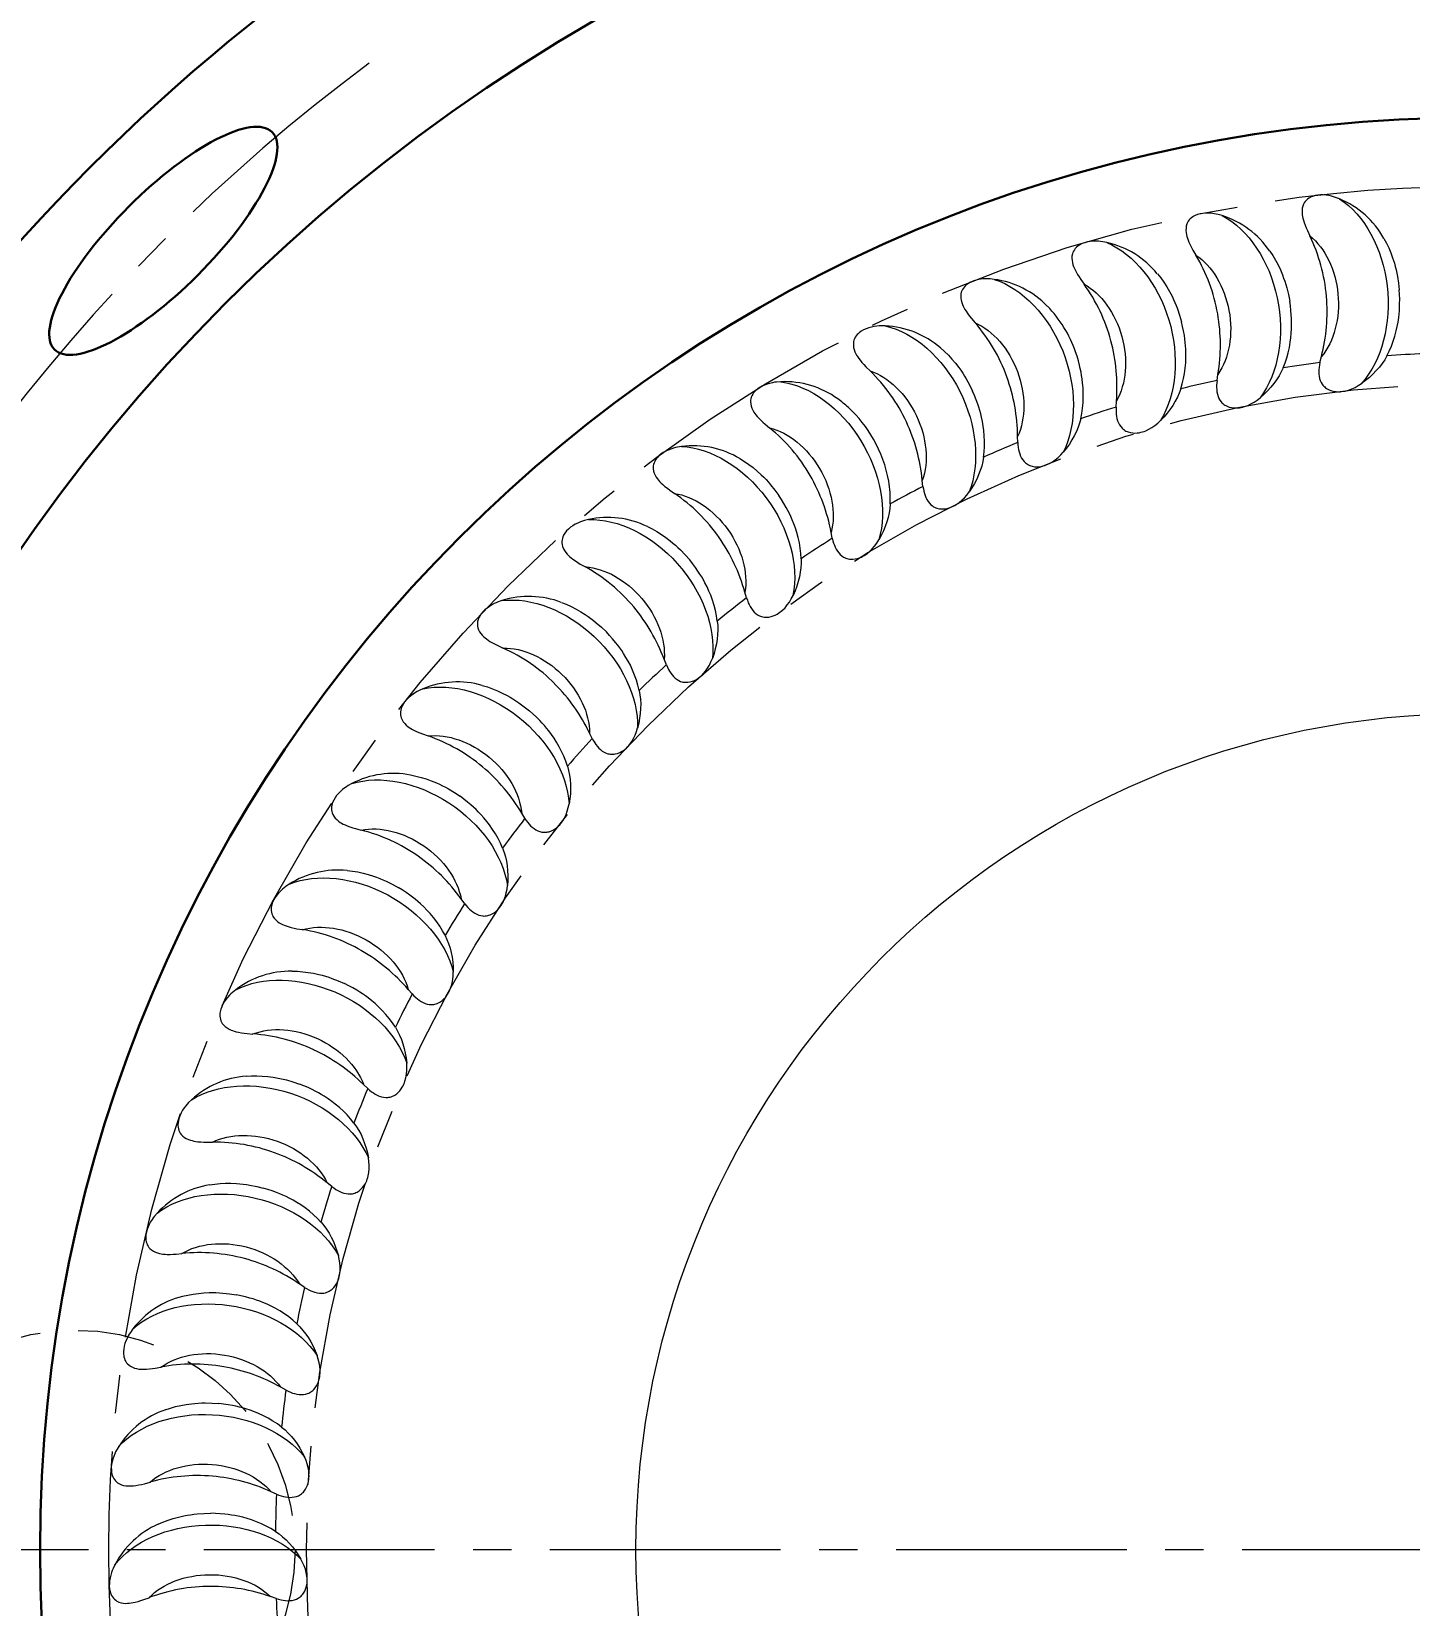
# Model space of a CAD drawing. Extents: x 89 to 624, y -17 to 440.
# Drawn here: x 201.01 to 232.37, y 175.93 to 211.76 of the extents above; entities that cross this region are included whole.
import ezdxf

# ---------------------------------------------------------------- set-up
doc = ezdxf.new("R2010")
doc.units = 0
doc.header["$LTSCALE"] = 7
doc.header["$MEASUREMENT"] = 0
doc.linetypes.add('CENTER2', pattern=[1.125, 0.75, -0.125, 0.125, -0.125])
doc.linetypes.add('HIDDEN', pattern=[0.375, 0.25, -0.125])
doc.layers.get('0').update_dxf_attribs({"linetype": 'CONTINUOUS', "lineweight": 15})
for name, color, linetype, lineweight in [('1', 1, 'CENTER2', 15), ('2', 2, 'HIDDEN', 15), ('3', 3, 'CONTINUOUS', 30), ('8', 253, 'CONTINUOUS', 15)]:
    doc.layers.add(name, color=color, linetype=linetype, lineweight=lineweight)
doc.styles.add('ITALICT', font='ITALICT.shx', dxfattribs={"width": 0.8, "height": 3})
doc.dimstyles.get("Standard").update_dxf_attribs({"dimtxt": 3, "dimasz": 3, "dimexe": 0.5, "dimexo": 0.5, "dimgap": 0.8, "dimtad": 1, "dimdsep": 46, "dimtxsty": 'ITALICT', "dimcen": 0.09, "dimazin": 2, "dimtfac": 1, "dimtmove": 0, "dimatfit": 3, "dimfxl": 1, "dimtolj": 1, "dimtzin": 0, "dimarcsym": 0})

# ---------------------------------------------------------------- blocks, each defined once
blk = doc.blocks.new('*D52')
at = {"color": 0, "lineweight": -2, "transparency": 16777216}
for p, q in [((173.432, 199.172), (156.954, 205.17)), ((170.807, 177.197), (152.021, 177.197))]:
    blk.add_line(p, q, dxfattribs=at)
blk.add_arc((233.807, 177.197), 81.286, 162.11471, 177.88529, dxfattribs=at)
at = {"color": 0, "transparency": 16777216}
for points in [[(155.977, 202.324), (156.922, 201.999), (157.423, 204.999)], [(153.077, 180.188), (152.077, 180.206), (152.521, 177.197)]]:
    blk.add_solid(points, dxfattribs=at)
at = {"color": 0, "transparency": 16777216, "insert": (151.491, 191.712), "char_height": 3, "attachment_point": 5, "rotation": 80, "style": 'ITALICT'}
blk.add_mtext('\\A1;20°', dxfattribs=at)
blk = doc.blocks.new('*D53')
at = {"color": 0, "lineweight": -2, "transparency": 16777216}
for p, q in [((181.658, 229.346), (170.053, 240.951)), ((170.807, 177.197), (143.645, 177.197))]:
    blk.add_line(p, q, dxfattribs=at)
blk.add_arc((233.807, 177.197), 89.662, 136.91715, 178.08285, dxfattribs=at)
at = {"color": 0, "transparency": 16777216}
for points in [[(167.962, 238.789), (168.681, 238.094), (170.407, 240.598)], [(144.696, 180.189), (143.696, 180.205), (144.145, 177.197)]]:
    blk.add_solid(points, dxfattribs=at)
at = {"color": 0, "transparency": 16777216, "insert": (148.846, 212.39), "char_height": 3, "attachment_point": 5, "rotation": 67.5, "style": 'ITALICT'}
blk.add_mtext('\\A1;45°', dxfattribs=at)

msp = doc.modelspace()

# ---------------------------------------------------------------- linework, layer by layer
at = {"layer": '1'}
msp.add_line((233.807, 177.197), (171.307, 177.197), dxfattribs=at)
for radius in [31.037, 26.542]:
    msp.add_circle((233.807, 177.197), radius, dxfattribs=at)
for radius, start, end in [(57, 12.6703, 166.5373), (42.14, 126.5767, 143.4233)]:
    msp.add_arc((233.807, 177.197), radius, start, end, dxfattribs=at)
at = {"layer": '2'}
msp.add_circle((202.007, 177.197), 5, dxfattribs=at)
at = {"layer": '3'}
for radius in [44.5, 40.135, 32.6]:
    msp.add_circle((233.807, 177.197), radius, dxfattribs=at)
msp.add_ellipse((204.01, 206.994), major_axis=(2.475, 2.475), ratio=0.316357, dxfattribs=at)
at = {"layer": '8', "ltscale": 0.003442}
for p, q in [((230.329, 204.224), (230.361, 204.358)), ((225.689, 203.209), (225.697, 203.347)), ((223.453, 202.403), (223.449, 202.54)), ((221.295, 201.404), (221.28, 201.541)), ((219.233, 200.222), (219.206, 200.357)), ((215.456, 197.341), (215.406, 197.469)), ((213.771, 195.665), (213.709, 195.788)), ((212.237, 193.849), (212.165, 193.966)), ((210.868, 191.905), (210.786, 192.016)), ((209.673, 189.85), (209.582, 189.953)), ((208.663, 187.698), (208.563, 187.793)), ((206.581, 176.088), (206.45, 176.132))]:
    msp.add_line(p, q, dxfattribs=at)
at = {"layer": '8', "ltscale": 0.003441}
for p, q in [((227.987, 203.818), (228.007, 203.954)), ((217.282, 198.864), (217.243, 198.996)), ((207.843, 185.467), (207.735, 185.553)), ((207.221, 183.172), (207.106, 183.249)), ((206.802, 180.833), (206.681, 180.898)), ((206.587, 178.465), (206.461, 178.52))]:
    msp.add_line(p, q, dxfattribs=at)
at = {"layer": '8'}
for points in [[(230.773, 207.95), (230.684, 207.983), (230.639, 207.997), (230.593, 208.01), (230.531, 208.023), (230.468, 208.033), (230.404, 208.038), (230.341, 208.038), (230.279, 208.033), (230.218, 208.022), (230.16, 208.005), (230.132, 207.994), (230.106, 207.981), (230.073, 207.962), (230.043, 207.94), (230.016, 207.915), (229.993, 207.889), (229.973, 207.86), (229.957, 207.83), (229.939, 207.783), (229.927, 207.735), (229.922, 207.685), (229.922, 207.635), (229.927, 207.584), (229.933, 207.546), (229.941, 207.508), (229.953, 207.461), (229.967, 207.414), (229.99, 207.35), (230.015, 207.287), (230.042, 207.226), (230.098, 207.107)], [(228.104, 207.569), (228.013, 207.594), (227.966, 207.604), (227.919, 207.612), (227.856, 207.62), (227.793, 207.624), (227.73, 207.624), (227.667, 207.619), (227.605, 207.608), (227.545, 207.592), (227.489, 207.57), (227.462, 207.556), (227.437, 207.541), (227.406, 207.519), (227.378, 207.495), (227.354, 207.468), (227.333, 207.439), (227.315, 207.409), (227.302, 207.378), (227.288, 207.33), (227.281, 207.28), (227.28, 207.23), (227.284, 207.18), (227.293, 207.13), (227.302, 207.093), (227.313, 207.056), (227.33, 207.01), (227.348, 206.964), (227.377, 206.902), (227.407, 206.842), (227.439, 206.784), (227.505, 206.67)], [(225.478, 206.956), (225.386, 206.973), (225.338, 206.979), (225.291, 206.983), (225.228, 206.986), (225.164, 206.984), (225.101, 206.978), (225.039, 206.968), (224.978, 206.952), (224.92, 206.931), (224.866, 206.904), (224.84, 206.888), (224.817, 206.871), (224.788, 206.846), (224.762, 206.819), (224.74, 206.79), (224.722, 206.76), (224.707, 206.729), (224.696, 206.696), (224.686, 206.647), (224.684, 206.597), (224.687, 206.547), (224.696, 206.498), (224.709, 206.448), (224.721, 206.412), (224.736, 206.376), (224.756, 206.332), (224.779, 206.288), (224.812, 206.229), (224.848, 206.171), (224.884, 206.116), (224.96, 206.009)], [(229.188, 206.76), (229.255, 206.658), (229.318, 206.553), (229.375, 206.444), (229.427, 206.333), (229.475, 206.219), (229.502, 206.147), (229.527, 206.074), (229.551, 205.999), (229.573, 205.924), (229.61, 205.773), (229.64, 205.62)], [(231.782, 207.05), (231.84, 206.943), (231.893, 206.833), (231.941, 206.719), (231.983, 206.604), (232.021, 206.486), (232.042, 206.412), (232.06, 206.337), (232.077, 206.261), (232.092, 206.184), (232.117, 206.03), (232.133, 205.875)], [(222.917, 206.117), (222.822, 206.126), (222.775, 206.128), (222.727, 206.128), (222.664, 206.125), (222.601, 206.118), (222.538, 206.106), (222.477, 206.09), (222.418, 206.069), (222.362, 206.043), (222.311, 206.011), (222.287, 205.993), (222.265, 205.974), (222.238, 205.947), (222.215, 205.918), (222.195, 205.887), (222.18, 205.856), (222.168, 205.823), (222.16, 205.79), (222.154, 205.74), (222.156, 205.69), (222.164, 205.64), (222.177, 205.592), (222.194, 205.544), (222.21, 205.509), (222.227, 205.474), (222.251, 205.432), (222.278, 205.39), (222.316, 205.334), (222.357, 205.28), (222.398, 205.229), (222.483, 205.128)], [(226.629, 206.245), (226.705, 206.15), (226.776, 206.05), (226.843, 205.947), (226.905, 205.84), (226.962, 205.731), (226.995, 205.661), (227.027, 205.591), (227.057, 205.519), (227.085, 205.446), (227.135, 205.299), (227.178, 205.149)], [(231.852, 204.377), (231.905, 204.484), (231.953, 204.595), (231.996, 204.709), (232.033, 204.826), (232.064, 204.944), (232.086, 205.045), (232.105, 205.146), (232.12, 205.248), (232.128, 205.325), (232.135, 205.402), (232.14, 205.481), (232.142, 205.559), (232.143, 205.664), (232.14, 205.77), (232.133, 205.875)], [(229.49, 204.103), (229.534, 204.215), (229.573, 204.329), (229.605, 204.447), (229.632, 204.566), (229.653, 204.687), (229.666, 204.789), (229.675, 204.891), (229.681, 204.994), (229.683, 205.072), (229.683, 205.149), (229.681, 205.228), (229.677, 205.306), (229.668, 205.411), (229.656, 205.516), (229.64, 205.62)], [(220.438, 205.057), (220.343, 205.058), (220.296, 205.056), (220.248, 205.052), (220.185, 205.043), (220.123, 205.031), (220.062, 205.014), (220.002, 204.993), (219.945, 204.967), (219.892, 204.936), (219.843, 204.9), (219.821, 204.88), (219.8, 204.859), (219.776, 204.829), (219.756, 204.798), (219.739, 204.766), (219.726, 204.733), (219.717, 204.7), (219.712, 204.666), (219.711, 204.615), (219.717, 204.566), (219.729, 204.517), (219.746, 204.47), (219.768, 204.424), (219.786, 204.39), (219.807, 204.358), (219.835, 204.317), (219.864, 204.278), (219.908, 204.226), (219.953, 204.175), (219.998, 204.127), (220.092, 204.035)], [(227.162, 203.624), (227.196, 203.739), (227.224, 203.857), (227.246, 203.977), (227.262, 204.098), (227.273, 204.22), (227.277, 204.323), (227.277, 204.426), (227.274, 204.529), (227.269, 204.606), (227.263, 204.683), (227.254, 204.761), (227.243, 204.839), (227.225, 204.943), (227.203, 205.046), (227.178, 205.149)], [(221.694, 204.557), (221.785, 204.476), (221.873, 204.391), (221.956, 204.301), (222.036, 204.207), (222.111, 204.109), (222.156, 204.046), (222.199, 203.982), (222.241, 203.916), (222.282, 203.849), (222.357, 203.713), (222.425, 203.573)], [(224.884, 202.944), (224.908, 203.062), (224.925, 203.182), (224.937, 203.303), (224.943, 203.425), (224.942, 203.548), (224.938, 203.65), (224.929, 203.753), (224.917, 203.856), (224.905, 203.932), (224.892, 204.008), (224.876, 204.085), (224.859, 204.161), (224.832, 204.264), (224.801, 204.365), (224.768, 204.465)], [(230.329, 204.224), (230.318, 204.169), (230.309, 204.112), (230.305, 204.063), (230.302, 204.013), (230.304, 203.962), (230.31, 203.91), (230.32, 203.859), (230.336, 203.812), (230.356, 203.768), (230.38, 203.73), (230.397, 203.708), (230.415, 203.687), (230.436, 203.667), (230.458, 203.649), (230.481, 203.632), (230.505, 203.618), (230.554, 203.595), (230.602, 203.578), (230.651, 203.567), (230.7, 203.561), (230.749, 203.559), (230.785, 203.56), (230.822, 203.563), (230.861, 203.568), (230.899, 203.575), (230.976, 203.595), (231.052, 203.623), (231.127, 203.657), (231.201, 203.698), (231.273, 203.745)], [(218.06, 203.786), (217.966, 203.779), (217.919, 203.773), (217.872, 203.764), (217.81, 203.75), (217.749, 203.732), (217.69, 203.71), (217.632, 203.684), (217.578, 203.653), (217.527, 203.617), (217.482, 203.577), (217.462, 203.555), (217.443, 203.533), (217.421, 203.501), (217.404, 203.469), (217.39, 203.435), (217.38, 203.401), (217.374, 203.367), (217.372, 203.333), (217.375, 203.283), (217.385, 203.234), (217.401, 203.186), (217.423, 203.141), (217.448, 203.097), (217.47, 203.065), (217.493, 203.034), (217.524, 202.996), (217.557, 202.96), (217.605, 202.911), (217.654, 202.865), (217.704, 202.821), (217.805, 202.737)], [(222.674, 202.069), (222.687, 202.188), (222.695, 202.309), (222.696, 202.43), (222.69, 202.553), (222.679, 202.675), (222.666, 202.777), (222.649, 202.878), (222.627, 202.979), (222.609, 203.055), (222.589, 203.129), (222.567, 203.204), (222.543, 203.279), (222.507, 203.378), (222.468, 203.476), (222.425, 203.573)], [(227.987, 203.818), (227.981, 203.762), (227.977, 203.705), (227.976, 203.656), (227.979, 203.606), (227.985, 203.554), (227.995, 203.503), (228.01, 203.454), (228.03, 203.408), (228.054, 203.366), (228.08, 203.33), (228.099, 203.309), (228.119, 203.291), (228.142, 203.272), (228.165, 203.256), (228.19, 203.242), (228.215, 203.229), (228.265, 203.211), (228.315, 203.198), (228.365, 203.192), (228.414, 203.19), (228.463, 203.192), (228.499, 203.196), (228.535, 203.202), (228.573, 203.211), (228.612, 203.221), (228.686, 203.248), (228.759, 203.282), (228.831, 203.323), (228.901, 203.37), (228.969, 203.423)], [(225.689, 203.209), (225.688, 203.153), (225.689, 203.096), (225.693, 203.047), (225.699, 202.997), (225.71, 202.947), (225.724, 202.897), (225.744, 202.849), (225.767, 202.804), (225.795, 202.765), (225.825, 202.732), (225.845, 202.713), (225.866, 202.696), (225.891, 202.679), (225.915, 202.665), (225.941, 202.653), (225.968, 202.643), (226.019, 202.629), (226.07, 202.621), (226.12, 202.618), (226.169, 202.621), (226.218, 202.627), (226.253, 202.635), (226.289, 202.644), (226.326, 202.656), (226.363, 202.67), (226.435, 202.703), (226.505, 202.743), (226.573, 202.789), (226.638, 202.842), (226.702, 202.901)], [(215.803, 202.313), (215.709, 202.297), (215.663, 202.287), (215.617, 202.274), (215.557, 202.255), (215.498, 202.232), (215.44, 202.204), (215.385, 202.173), (215.334, 202.138), (215.286, 202.098), (215.245, 202.054), (215.226, 202.03), (215.21, 202.006), (215.191, 201.973), (215.176, 201.939), (215.165, 201.904), (215.159, 201.87), (215.156, 201.835), (215.156, 201.801), (215.164, 201.751), (215.179, 201.703), (215.199, 201.658), (215.224, 201.614), (215.253, 201.573), (215.277, 201.543), (215.303, 201.514), (215.338, 201.479), (215.374, 201.445), (215.425, 201.401), (215.479, 201.36), (215.532, 201.32), (215.64, 201.245)], [(223.453, 202.403), (223.456, 202.347), (223.463, 202.289), (223.471, 202.241), (223.481, 202.192), (223.496, 202.143), (223.515, 202.094), (223.539, 202.048), (223.566, 202.006), (223.597, 201.969), (223.629, 201.939), (223.652, 201.922), (223.674, 201.907), (223.7, 201.892), (223.726, 201.881), (223.753, 201.871), (223.78, 201.863), (223.832, 201.853), (223.884, 201.85), (223.934, 201.852), (223.983, 201.858), (224.03, 201.869), (224.065, 201.879), (224.099, 201.892), (224.136, 201.907), (224.171, 201.924), (224.24, 201.963), (224.307, 202.009), (224.37, 202.062), (224.431, 202.12), (224.488, 202.184)], [(217.127, 202.038), (217.231, 201.974), (217.332, 201.905), (217.43, 201.831), (217.524, 201.752), (217.616, 201.669), (217.671, 201.615), (217.725, 201.559), (217.777, 201.502), (217.829, 201.443), (217.927, 201.322), (218.018, 201.196)], [(221.295, 201.404), (221.304, 201.349), (221.315, 201.292), (221.327, 201.245), (221.342, 201.197), (221.361, 201.149), (221.384, 201.103), (221.412, 201.059), (221.443, 201.019), (221.477, 200.985), (221.512, 200.958), (221.536, 200.942), (221.559, 200.929), (221.586, 200.917), (221.613, 200.908), (221.641, 200.9), (221.668, 200.895), (221.722, 200.89), (221.773, 200.891), (221.823, 200.897), (221.871, 200.908), (221.917, 200.923), (221.951, 200.936), (221.984, 200.951), (222.019, 200.97), (222.053, 200.99), (222.118, 201.035), (222.18, 201.087), (222.239, 201.144), (222.294, 201.208), (222.346, 201.277)], [(218.524, 199.757), (218.517, 199.877), (218.503, 199.998), (218.483, 200.118), (218.456, 200.237), (218.424, 200.355), (218.393, 200.453), (218.359, 200.55), (218.32, 200.646), (218.289, 200.717), (218.256, 200.787), (218.221, 200.857), (218.185, 200.927), (218.132, 201.018), (218.077, 201.108), (218.018, 201.196)], [(213.682, 200.648), (213.591, 200.624), (213.546, 200.61), (213.501, 200.594), (213.442, 200.569), (213.385, 200.541), (213.331, 200.508), (213.279, 200.473), (213.23, 200.433), (213.187, 200.389), (213.149, 200.341), (213.133, 200.316), (213.118, 200.291), (213.103, 200.256), (213.091, 200.221), (213.083, 200.185), (213.079, 200.15), (213.079, 200.116), (213.083, 200.082), (213.095, 200.033), (213.114, 199.986), (213.138, 199.943), (213.167, 199.902), (213.199, 199.863), (213.226, 199.835), (213.254, 199.809), (213.292, 199.777), (213.33, 199.747), (213.386, 199.707), (213.442, 199.67), (213.499, 199.636), (213.613, 199.57)], [(215.026, 200.49), (215.135, 200.435), (215.241, 200.375), (215.345, 200.31), (215.446, 200.239), (215.545, 200.164), (215.604, 200.115), (215.663, 200.065), (215.72, 200.012), (215.776, 199.958), (215.884, 199.846), (215.987, 199.729)], [(219.233, 200.222), (219.246, 200.167), (219.263, 200.112), (219.279, 200.066), (219.298, 200.019), (219.321, 199.973), (219.348, 199.929), (219.379, 199.888), (219.414, 199.851), (219.45, 199.82), (219.488, 199.795), (219.513, 199.782), (219.538, 199.772), (219.565, 199.762), (219.593, 199.755), (219.621, 199.75), (219.649, 199.747), (219.703, 199.746), (219.754, 199.752), (219.803, 199.763), (219.849, 199.778), (219.894, 199.796), (219.927, 199.813), (219.959, 199.831), (219.992, 199.852), (220.024, 199.875), (220.085, 199.926), (220.142, 199.982), (220.196, 200.045), (220.245, 200.113), (220.291, 200.186)], [(216.616, 198.339), (216.598, 198.459), (216.574, 198.577), (216.543, 198.695), (216.507, 198.811), (216.465, 198.926), (216.425, 199.021), (216.382, 199.115), (216.335, 199.207), (216.298, 199.275), (216.26, 199.342), (216.219, 199.409), (216.176, 199.475), (216.116, 199.561), (216.053, 199.646), (215.987, 199.729)], [(217.282, 198.864), (217.3, 198.811), (217.321, 198.757), (217.341, 198.712), (217.364, 198.668), (217.391, 198.624), (217.422, 198.582), (217.457, 198.544), (217.494, 198.51), (217.533, 198.483), (217.573, 198.461), (217.599, 198.451), (217.624, 198.442), (217.653, 198.435), (217.681, 198.43), (217.709, 198.427), (217.737, 198.427), (217.791, 198.431), (217.841, 198.441), (217.889, 198.456), (217.935, 198.475), (217.978, 198.498), (218.009, 198.517), (218.039, 198.538), (218.07, 198.562), (218.1, 198.587), (218.157, 198.643), (218.209, 198.705), (218.256, 198.772), (218.3, 198.844), (218.339, 198.921)], [(211.715, 198.804), (211.626, 198.773), (211.582, 198.755), (211.539, 198.735), (211.483, 198.705), (211.429, 198.672), (211.377, 198.635), (211.328, 198.595), (211.284, 198.551), (211.244, 198.503), (211.211, 198.453), (211.197, 198.427), (211.184, 198.4), (211.172, 198.364), (211.163, 198.328), (211.158, 198.292), (211.158, 198.256), (211.161, 198.222), (211.167, 198.188), (211.184, 198.141), (211.206, 198.096), (211.234, 198.055), (211.266, 198.016), (211.302, 197.98), (211.331, 197.955), (211.362, 197.931), (211.402, 197.903), (211.443, 197.876), (211.501, 197.842), (211.561, 197.81), (211.62, 197.78), (211.74, 197.725)], [(213.067, 198.764), (213.18, 198.72), (213.292, 198.669), (213.401, 198.613), (213.508, 198.551), (213.612, 198.485), (213.676, 198.442), (213.739, 198.396), (213.801, 198.349), (213.861, 198.3), (213.979, 198.198), (214.091, 198.09)], [(214.839, 196.761), (214.811, 196.878), (214.776, 196.994), (214.735, 197.108), (214.689, 197.221), (214.637, 197.332), (214.589, 197.423), (214.538, 197.513), (214.484, 197.601), (214.441, 197.665), (214.396, 197.729), (214.35, 197.791), (214.301, 197.853), (214.234, 197.934), (214.164, 198.013), (214.091, 198.09)], [(215.456, 197.341), (215.479, 197.29), (215.505, 197.238), (215.528, 197.195), (215.555, 197.153), (215.586, 197.112), (215.621, 197.073), (215.658, 197.037), (215.699, 197.007), (215.74, 196.983), (215.781, 196.966), (215.808, 196.957), (215.834, 196.951), (215.863, 196.946), (215.891, 196.944), (215.92, 196.944), (215.948, 196.946), (216.001, 196.954), (216.051, 196.969), (216.097, 196.988), (216.14, 197.011), (216.181, 197.037), (216.211, 197.059), (216.239, 197.082), (216.268, 197.109), (216.296, 197.137), (216.347, 197.198), (216.393, 197.263), (216.435, 197.334), (216.472, 197.41), (216.504, 197.49)], [(209.916, 196.797), (209.83, 196.758), (209.788, 196.736), (209.747, 196.712), (209.693, 196.677), (209.642, 196.64), (209.594, 196.599), (209.549, 196.554), (209.508, 196.506), (209.473, 196.456), (209.444, 196.403), (209.432, 196.375), (209.423, 196.347), (209.413, 196.311), (209.408, 196.274), (209.406, 196.237), (209.408, 196.202), (209.414, 196.168), (209.424, 196.135), (209.444, 196.089), (209.471, 196.047), (209.502, 196.008), (209.538, 195.972), (209.577, 195.94), (209.608, 195.917), (209.64, 195.896), (209.682, 195.871), (209.726, 195.848), (209.787, 195.819), (209.849, 195.792), (209.911, 195.768), (210.035, 195.724)], [(211.266, 196.875), (211.383, 196.84), (211.498, 196.799), (211.612, 196.753), (211.724, 196.701), (211.834, 196.644), (211.901, 196.606), (211.967, 196.567), (212.033, 196.525), (212.098, 196.481), (212.224, 196.39), (212.345, 196.292)], [(213.206, 195.033), (213.168, 195.147), (213.123, 195.26), (213.073, 195.37), (213.016, 195.479), (212.955, 195.585), (212.9, 195.671), (212.841, 195.756), (212.779, 195.839), (212.731, 195.899), (212.681, 195.959), (212.629, 196.017), (212.575, 196.075), (212.501, 196.149), (212.424, 196.222), (212.345, 196.292)], [(213.771, 195.665), (213.798, 195.616), (213.827, 195.567), (213.855, 195.526), (213.886, 195.487), (213.92, 195.448), (213.958, 195.412), (213.998, 195.38), (214.041, 195.354), (214.084, 195.333), (214.127, 195.319), (214.154, 195.313), (214.181, 195.309), (214.21, 195.307), (214.239, 195.307), (214.267, 195.31), (214.295, 195.314), (214.347, 195.327), (214.395, 195.346), (214.439, 195.369), (214.481, 195.396), (214.519, 195.425), (214.547, 195.449), (214.573, 195.475), (214.599, 195.504), (214.624, 195.535), (214.67, 195.6), (214.711, 195.669), (214.746, 195.744), (214.776, 195.822), (214.801, 195.905)], [(208.299, 194.64), (208.216, 194.593), (208.176, 194.568), (208.137, 194.541), (208.087, 194.502), (208.04, 194.459), (207.995, 194.414), (207.954, 194.366), (207.918, 194.315), (207.887, 194.261), (207.863, 194.206), (207.854, 194.178), (207.846, 194.149), (207.84, 194.112), (207.838, 194.075), (207.839, 194.038), (207.845, 194.003), (207.854, 193.97), (207.866, 193.938), (207.89, 193.894), (207.92, 193.854), (207.955, 193.818), (207.994, 193.786), (208.035, 193.757), (208.068, 193.737), (208.102, 193.719), (208.147, 193.697), (208.192, 193.678), (208.256, 193.655), (208.32, 193.634), (208.383, 193.615), (208.511, 193.581)], [(209.637, 194.835), (209.756, 194.811), (209.875, 194.78), (209.992, 194.744), (210.108, 194.702), (210.223, 194.655), (210.293, 194.623), (210.362, 194.589), (210.432, 194.554), (210.5, 194.516), (210.633, 194.436), (210.762, 194.349)], [(211.73, 193.17), (211.682, 193.28), (211.628, 193.388), (211.568, 193.494), (211.502, 193.597), (211.432, 193.697), (211.369, 193.779), (211.303, 193.858), (211.234, 193.935), (211.181, 193.991), (211.126, 194.046), (211.069, 194.1), (211.011, 194.152), (210.93, 194.22), (210.847, 194.286), (210.762, 194.349)], [(212.237, 193.849), (212.268, 193.802), (212.303, 193.755), (212.334, 193.717), (212.367, 193.681), (212.405, 193.645), (212.446, 193.613), (212.489, 193.584), (212.534, 193.562), (212.579, 193.545), (212.622, 193.535), (212.65, 193.531), (212.677, 193.53), (212.707, 193.53), (212.735, 193.533), (212.763, 193.538), (212.79, 193.544), (212.841, 193.562), (212.887, 193.585), (212.929, 193.612), (212.968, 193.642), (213.004, 193.675), (213.029, 193.701), (213.053, 193.729), (213.077, 193.76), (213.099, 193.793), (213.139, 193.862), (213.174, 193.935), (213.202, 194.012), (213.225, 194.093), (213.243, 194.177)], [(208.192, 192.662), (208.313, 192.648), (208.434, 192.627), (208.554, 192.601), (208.673, 192.57), (208.791, 192.533), (208.864, 192.507), (208.936, 192.48), (209.008, 192.45), (209.079, 192.419), (209.219, 192.35), (209.355, 192.275)], [(206.876, 192.35), (206.798, 192.297), (206.76, 192.268), (206.723, 192.237), (206.677, 192.194), (206.633, 192.148), (206.593, 192.099), (206.556, 192.048), (206.524, 191.994), (206.498, 191.937), (206.479, 191.88), (206.472, 191.851), (206.468, 191.822), (206.465, 191.784), (206.466, 191.747), (206.47, 191.711), (206.479, 191.677), (206.491, 191.644), (206.506, 191.613), (206.534, 191.572), (206.567, 191.534), (206.605, 191.502), (206.646, 191.473), (206.69, 191.447), (206.725, 191.431), (206.76, 191.415), (206.806, 191.398), (206.853, 191.383), (206.918, 191.365), (206.984, 191.35), (207.049, 191.336), (207.179, 191.314)], [(210.422, 191.185), (210.364, 191.29), (210.301, 191.393), (210.232, 191.494), (210.158, 191.591), (210.079, 191.684), (210.009, 191.76), (209.937, 191.833), (209.861, 191.904), (209.803, 191.955), (209.744, 192.005), (209.683, 192.054), (209.62, 192.101), (209.534, 192.162), (209.445, 192.22), (209.355, 192.275)], [(210.868, 191.905), (210.903, 191.861), (210.941, 191.818), (210.975, 191.783), (211.012, 191.749), (211.053, 191.717), (211.096, 191.688), (211.142, 191.664), (211.188, 191.645), (211.235, 191.633), (211.279, 191.626), (211.307, 191.625), (211.334, 191.626), (211.363, 191.629), (211.391, 191.634), (211.419, 191.641), (211.446, 191.65), (211.494, 191.673), (211.538, 191.699), (211.578, 191.73), (211.614, 191.763), (211.647, 191.799), (211.67, 191.828), (211.691, 191.857), (211.712, 191.891), (211.732, 191.925), (211.765, 191.997), (211.793, 192.073), (211.815, 192.152), (211.831, 192.234), (211.842, 192.32)], [(206.941, 190.37), (207.063, 190.367), (207.185, 190.357), (207.307, 190.342), (207.429, 190.321), (207.549, 190.294), (207.624, 190.275), (207.698, 190.254), (207.773, 190.231), (207.847, 190.205), (207.992, 190.149), (208.134, 190.086)], [(209.673, 189.85), (209.712, 189.809), (209.754, 189.769), (209.791, 189.737), (209.831, 189.707), (209.874, 189.679), (209.92, 189.654), (209.967, 189.634), (210.015, 189.619), (210.062, 189.611), (210.107, 189.608), (210.135, 189.609), (210.162, 189.612), (210.191, 189.618), (210.218, 189.625), (210.245, 189.635), (210.271, 189.646), (210.318, 189.673), (210.359, 189.703), (210.396, 189.737), (210.429, 189.773), (210.459, 189.812), (210.479, 189.843), (210.498, 189.874), (210.516, 189.909), (210.532, 189.945), (210.559, 190.02), (210.581, 190.097), (210.595, 190.178), (210.604, 190.262), (210.607, 190.348)], [(205.657, 189.945), (205.584, 189.885), (205.549, 189.853), (205.516, 189.82), (205.473, 189.772), (205.433, 189.723), (205.397, 189.67), (205.365, 189.616), (205.339, 189.559), (205.318, 189.501), (205.304, 189.442), (205.299, 189.413), (205.297, 189.384), (205.297, 189.346), (205.302, 189.309), (205.31, 189.273), (205.321, 189.24), (205.336, 189.208), (205.353, 189.179), (205.385, 189.14), (205.421, 189.106), (205.462, 189.076), (205.505, 189.051), (205.551, 189.03), (205.587, 189.016), (205.624, 189.004), (205.671, 188.991), (205.719, 188.98), (205.786, 188.968), (205.853, 188.958), (205.919, 188.951), (206.05, 188.939)], [(209.292, 189.093), (209.225, 189.194), (209.153, 189.291), (209.076, 189.384), (208.993, 189.475), (208.906, 189.561), (208.83, 189.631), (208.752, 189.697), (208.671, 189.761), (208.608, 189.807), (208.545, 189.851), (208.48, 189.895), (208.413, 189.936), (208.322, 189.989), (208.229, 190.039), (208.134, 190.086)], [(208.663, 187.698), (208.705, 187.661), (208.75, 187.625), (208.79, 187.597), (208.832, 187.57), (208.877, 187.545), (208.925, 187.524), (208.974, 187.508), (209.023, 187.498), (209.071, 187.494), (209.116, 187.495), (209.144, 187.499), (209.17, 187.504), (209.198, 187.512), (209.225, 187.522), (209.251, 187.534), (209.276, 187.548), (209.32, 187.578), (209.359, 187.612), (209.392, 187.649), (209.422, 187.688), (209.448, 187.729), (209.466, 187.761), (209.481, 187.794), (209.496, 187.831), (209.509, 187.868), (209.53, 187.945), (209.545, 188.024), (209.552, 188.106), (209.554, 188.19), (209.549, 188.276)], [(205.896, 187.979), (206.017, 187.986), (206.14, 187.987), (206.262, 187.982), (206.385, 187.972), (206.508, 187.956), (206.584, 187.943), (206.66, 187.929), (206.736, 187.912), (206.812, 187.893), (206.961, 187.85), (207.109, 187.8)], [(208.348, 186.911), (208.273, 187.005), (208.193, 187.096), (208.108, 187.183), (208.018, 187.265), (207.923, 187.344), (207.842, 187.406), (207.758, 187.466), (207.671, 187.522), (207.605, 187.563), (207.538, 187.601), (207.469, 187.639), (207.399, 187.674), (207.304, 187.719), (207.207, 187.761), (207.109, 187.8)], [(204.653, 187.443), (204.586, 187.377), (204.554, 187.342), (204.523, 187.306), (204.485, 187.255), (204.45, 187.202), (204.418, 187.147), (204.391, 187.09), (204.37, 187.031), (204.354, 186.971), (204.345, 186.912), (204.343, 186.882), (204.344, 186.852), (204.347, 186.815), (204.354, 186.778), (204.365, 186.743), (204.38, 186.711), (204.397, 186.681), (204.417, 186.653), (204.452, 186.617), (204.491, 186.586), (204.534, 186.561), (204.58, 186.539), (204.628, 186.522), (204.665, 186.511), (204.702, 186.503), (204.75, 186.494), (204.799, 186.487), (204.867, 186.481), (204.934, 186.477), (205, 186.475), (205.132, 186.476)], [(207.843, 185.467), (207.888, 185.434), (207.936, 185.402), (207.978, 185.377), (208.023, 185.354), (208.07, 185.333), (208.119, 185.316), (208.17, 185.305), (208.22, 185.299), (208.268, 185.299), (208.312, 185.304), (208.34, 185.31), (208.366, 185.318), (208.393, 185.328), (208.418, 185.34), (208.444, 185.355), (208.467, 185.37), (208.508, 185.404), (208.544, 185.442), (208.574, 185.481), (208.601, 185.523), (208.623, 185.566), (208.638, 185.599), (208.65, 185.634), (208.662, 185.671), (208.672, 185.71), (208.686, 185.788), (208.693, 185.868), (208.694, 185.95), (208.688, 186.034), (208.676, 186.12)], [(205.062, 185.505), (205.183, 185.523), (205.305, 185.534), (205.427, 185.54), (205.55, 185.541), (205.674, 185.536), (205.751, 185.53), (205.828, 185.522), (205.905, 185.512), (205.982, 185.5), (206.135, 185.47), (206.286, 185.432)], [(207.598, 184.655), (207.516, 184.743), (207.428, 184.826), (207.335, 184.905), (207.238, 184.979), (207.138, 185.049), (207.051, 185.104), (206.962, 185.156), (206.871, 185.205), (206.802, 185.24), (206.731, 185.272), (206.659, 185.303), (206.587, 185.333), (206.488, 185.369), (206.387, 185.403), (206.286, 185.432)], [(203.871, 184.863), (203.81, 184.792), (203.781, 184.754), (203.754, 184.715), (203.72, 184.661), (203.689, 184.605), (203.663, 184.548), (203.641, 184.488), (203.624, 184.428), (203.614, 184.367), (203.61, 184.307), (203.611, 184.277), (203.614, 184.248), (203.621, 184.21), (203.632, 184.175), (203.646, 184.141), (203.662, 184.11), (203.682, 184.082), (203.705, 184.056), (203.743, 184.023), (203.785, 183.995), (203.83, 183.974), (203.877, 183.956), (203.926, 183.943), (203.964, 183.936), (204.002, 183.931), (204.051, 183.926), (204.1, 183.923), (204.168, 183.923), (204.236, 183.925), (204.301, 183.929), (204.433, 183.941)], [(207.221, 183.172), (207.269, 183.143), (207.32, 183.116), (207.364, 183.094), (207.41, 183.075), (207.459, 183.059), (207.51, 183.047), (207.561, 183.039), (207.611, 183.038), (207.659, 183.042), (207.703, 183.051), (207.729, 183.059), (207.755, 183.069), (207.781, 183.082), (207.805, 183.097), (207.829, 183.113), (207.851, 183.131), (207.889, 183.168), (207.921, 183.208), (207.948, 183.251), (207.971, 183.294), (207.99, 183.339), (208.001, 183.374), (208.011, 183.409), (208.019, 183.447), (208.026, 183.486), (208.033, 183.566), (208.033, 183.646), (208.027, 183.728), (208.014, 183.811), (207.994, 183.895)], [(204.447, 182.968), (204.566, 182.996), (204.686, 183.018), (204.808, 183.035), (204.931, 183.046), (205.054, 183.052), (205.131, 183.053), (205.209, 183.052), (205.287, 183.048), (205.364, 183.043), (205.519, 183.027), (205.673, 183.002)], [(207.048, 182.343), (206.958, 182.422), (206.863, 182.498), (206.764, 182.568), (206.661, 182.634), (206.555, 182.695), (206.464, 182.742), (206.37, 182.786), (206.275, 182.827), (206.203, 182.855), (206.131, 182.882), (206.056, 182.907), (205.981, 182.929), (205.88, 182.957), (205.777, 182.981), (205.673, 183.002)], [(203.317, 182.225), (203.262, 182.148), (203.237, 182.108), (203.213, 182.067), (203.184, 182.01), (203.158, 181.952), (203.137, 181.892), (203.12, 181.832), (203.109, 181.77), (203.104, 181.708), (203.105, 181.648), (203.109, 181.618), (203.115, 181.589), (203.125, 181.553), (203.138, 181.518), (203.155, 181.486), (203.175, 181.456), (203.197, 181.43), (203.222, 181.406), (203.262, 181.377), (203.306, 181.353), (203.353, 181.335), (203.402, 181.322), (203.452, 181.313), (203.49, 181.309), (203.529, 181.307), (203.578, 181.307), (203.627, 181.309), (203.694, 181.314), (203.762, 181.322), (203.827, 181.332), (203.957, 181.355)], [(206.802, 180.833), (206.852, 180.808), (206.905, 180.784), (206.95, 180.767), (206.998, 180.752), (207.048, 180.74), (207.1, 180.732), (207.151, 180.73), (207.202, 180.733), (207.249, 180.741), (207.292, 180.754), (207.318, 180.764), (207.342, 180.776), (207.367, 180.792), (207.39, 180.808), (207.412, 180.826), (207.433, 180.846), (207.468, 180.887), (207.496, 180.929), (207.519, 180.974), (207.538, 181.019), (207.552, 181.066), (207.561, 181.101), (207.568, 181.137), (207.573, 181.176), (207.576, 181.215), (207.576, 181.295), (207.569, 181.375), (207.556, 181.456), (207.535, 181.538), (207.509, 181.62)], [(204.056, 180.387), (204.172, 180.425), (204.29, 180.458), (204.41, 180.486), (204.531, 180.507), (204.653, 180.524), (204.73, 180.531), (204.807, 180.537), (204.885, 180.54), (204.963, 180.542), (205.119, 180.539), (205.274, 180.528)], [(206.702, 179.991), (206.605, 180.062), (206.504, 180.129), (206.399, 180.191), (206.291, 180.247), (206.179, 180.299), (206.084, 180.338), (205.988, 180.374), (205.89, 180.406), (205.815, 180.428), (205.74, 180.448), (205.664, 180.466), (205.588, 180.482), (205.484, 180.501), (205.379, 180.516), (205.274, 180.528)], [(202.995, 179.549), (202.947, 179.467), (202.925, 179.425), (202.905, 179.382), (202.881, 179.323), (202.861, 179.263), (202.845, 179.201), (202.833, 179.139), (202.827, 179.077), (202.828, 179.015), (202.834, 178.955), (202.841, 178.926), (202.849, 178.898), (202.862, 178.862), (202.878, 178.829), (202.898, 178.798), (202.92, 178.77), (202.945, 178.746), (202.971, 178.725), (203.014, 178.698), (203.06, 178.679), (203.108, 178.665), (203.158, 178.656), (203.209, 178.652), (203.247, 178.651), (203.286, 178.653), (203.335, 178.656), (203.383, 178.663), (203.45, 178.674), (203.517, 178.688), (203.581, 178.703), (203.708, 178.738)], [(206.587, 178.465), (206.64, 178.445), (206.694, 178.426), (206.742, 178.413), (206.79, 178.402), (206.841, 178.395), (206.893, 178.391), (206.945, 178.393), (206.995, 178.4), (207.041, 178.413), (207.083, 178.429), (207.108, 178.442), (207.131, 178.456), (207.155, 178.473), (207.176, 178.492), (207.197, 178.512), (207.215, 178.533), (207.246, 178.577), (207.271, 178.622), (207.29, 178.668), (207.305, 178.715), (207.315, 178.763), (207.321, 178.799), (207.324, 178.835), (207.326, 178.874), (207.325, 178.914), (207.319, 178.993), (207.305, 179.073), (207.284, 179.152), (207.257, 179.232), (207.223, 179.311)], [(203.891, 177.782), (204.003, 177.83), (204.118, 177.873), (204.235, 177.911), (204.354, 177.943), (204.474, 177.97), (204.55, 177.984), (204.627, 177.997), (204.704, 178.007), (204.781, 178.015), (204.937, 178.026), (205.092, 178.029)], [(206.561, 177.618), (206.459, 177.681), (206.352, 177.738), (206.242, 177.79), (206.13, 177.837), (206.014, 177.879), (205.916, 177.91), (205.817, 177.937), (205.716, 177.961), (205.64, 177.976), (205.564, 177.989), (205.486, 178.001), (205.409, 178.01), (205.304, 178.02), (205.198, 178.026), (205.092, 178.029)], [(202.907, 176.854), (202.866, 176.769), (202.848, 176.725), (202.832, 176.68), (202.813, 176.62), (202.798, 176.558), (202.788, 176.495), (202.782, 176.432), (202.781, 176.37), (202.787, 176.308), (202.799, 176.249), (202.808, 176.22), (202.818, 176.193), (202.834, 176.159), (202.854, 176.127), (202.876, 176.098), (202.9, 176.072), (202.927, 176.05), (202.956, 176.031), (203.001, 176.009), (203.048, 175.993), (203.097, 175.984), (203.147, 175.979), (203.198, 175.98), (203.237, 175.982), (203.275, 175.987), (203.323, 175.995), (203.371, 176.005), (203.437, 176.022), (203.502, 176.042), (203.564, 176.063), (203.688, 176.108)], [(206.581, 176.088), (206.634, 176.072), (206.69, 176.058), (206.739, 176.049), (206.788, 176.043), (206.84, 176.04), (206.892, 176.041), (206.943, 176.047), (206.992, 176.059), (207.037, 176.075), (207.077, 176.095), (207.101, 176.11), (207.123, 176.126), (207.145, 176.146), (207.165, 176.166), (207.183, 176.188), (207.2, 176.21), (207.227, 176.257), (207.248, 176.304), (207.263, 176.351), (207.273, 176.399), (207.28, 176.448), (207.282, 176.484), (207.282, 176.521), (207.28, 176.56), (207.276, 176.599), (207.263, 176.678), (207.242, 176.756), (207.215, 176.833), (207.181, 176.91), (207.14, 176.986)]]:
    msp.add_lwpolyline(points, dxfattribs=at)
msp.add_circle((233.807, 177.197), 19.042, dxfattribs=at)
msp.add_circle((233.807, 177.197), 19.042, dxfattribs=at)
for centre, radius, start, end in [((229.984, 206.05), 2.057, 29.0714, 67.4463), ((227.483, 205.607), 2.057, 34.0714, 72.4463), ((226.556, 205.393), 3.935, 4.9285, 25.8352), ((225.031, 204.948), 2.057, 39.0714, 77.4463), ((224.126, 204.653), 3.935, 9.9285, 30.8352), ((222.646, 204.077), 2.057, 44.0714, 82.4463), ((221.77, 203.705), 3.935, 14.9285, 35.8352), ((226.416, 205.38), 4.076, 345.47, 4.9279), ((222.088, 203.54), 2.834, 19.0434, 44.0272), ((223.987, 204.629), 4.076, 350.47, 9.9279), ((220.346, 203.002), 2.057, 49.0714, 87.4463), ((219.506, 202.555), 3.935, 19.9285, 40.8352), ((221.634, 203.669), 4.076, 355.47, 14.9279), ((233.807, 177.197), 27.25, 92.3335, 94.1159), ((217.35, 201.212), 3.935, 24.9285, 45.8352), ((219.373, 202.507), 4.076, 0.47, 19.9279), ((233.807, 177.197), 27.25, 97.3335, 99.1159), ((218.148, 201.731), 2.057, 54.0714, 92.4463), ((233.807, 177.197), 27.25, 102.3335, 104.1159), ((217.91, 201.352), 2.505, 47.4756, 54.7499), ((217.6, 201.035), 2.949, 29.3677, 47.2005), ((233.807, 177.197), 27.25, 107.3335, 109.1159), ((217.222, 201.153), 4.076, 5.47, 24.9279), ((215.32, 199.686), 3.935, 29.9285, 50.8352), ((217.605, 201.007), 2.958, 10.1151, 29.8864), ((216.069, 200.273), 2.057, 59.0714, 97.4463), ((233.807, 177.197), 27.25, 112.3335, 114.1159), ((215.197, 199.616), 4.076, 10.47, 29.9279), ((218.19, 201.121), 2.361, 357.1533, 9.8876), ((233.807, 177.197), 27.25, 117.3335, 119.1159), ((213.43, 197.989), 3.935, 34.9285, 55.8352), ((214.126, 198.639), 2.057, 64.0714, 102.4463), ((213.314, 197.909), 4.076, 15.47, 34.9279), ((233.807, 177.197), 27.25, 122.3335, 124.1159), ((211.696, 196.134), 3.935, 39.9285, 60.8352), ((212.332, 196.842), 2.057, 69.0714, 107.4463), ((233.807, 177.197), 27.25, 127.3335, 129.1159), ((211.587, 196.044), 4.076, 20.47, 39.9279), ((210.129, 194.135), 3.935, 44.9285, 65.8352), ((233.807, 177.197), 27.25, 132.3335, 134.1159), ((210.701, 194.896), 2.057, 74.0714, 112.4463), ((210.029, 194.035), 4.076, 25.47, 44.9279), ((208.743, 192.007), 3.935, 49.9285, 70.8352), ((233.807, 177.197), 27.25, 137.3335, 139.1159), ((208.652, 191.899), 4.076, 30.47, 49.9279), ((209.247, 192.814), 2.057, 79.0714, 117.4463), ((233.807, 177.197), 27.25, 142.3335, 144.1159), ((207.548, 189.766), 3.935, 54.9285, 75.8352), ((207.467, 189.651), 4.076, 35.47, 54.9279), ((207.979, 190.614), 2.057, 84.0714, 122.4463), ((233.807, 177.197), 27.25, 147.3335, 149.1159), ((206.552, 187.43), 3.935, 59.9285, 80.8352), ((206.481, 187.307), 4.076, 40.47, 59.9279), ((206.908, 188.312), 2.057, 89.0714, 127.4463), ((233.807, 177.197), 27.25, 152.3335, 154.1159), ((205.764, 185.015), 3.935, 64.9285, 85.8352), ((205.704, 184.887), 4.076, 45.47, 64.9279), ((206.042, 185.926), 2.057, 94.0714, 132.4463), ((233.807, 177.197), 27.25, 157.3335, 159.1159), ((205.189, 182.541), 3.935, 69.9285, 90.8352), ((205.141, 182.409), 4.076, 50.47, 69.9279), ((205.387, 183.472), 2.057, 99.0714, 137.4463), ((233.807, 177.197), 27.25, 162.3335, 164.1159), ((204.833, 180.027), 3.935, 74.9285, 95.8352), ((204.796, 179.89), 4.076, 55.47, 74.9279), ((233.807, 177.197), 27.25, 167.3335, 169.1159), ((204.948, 180.971), 2.057, 104.0714, 142.4463), ((204.696, 177.491), 3.935, 79.9285, 100.8352), ((204.672, 177.352), 4.076, 60.47, 79.9279), ((233.807, 177.197), 27.25, 172.3335, 174.1159), ((204.729, 178.442), 2.057, 109.0714, 147.4463), ((204.781, 174.952), 3.935, 84.9285, 105.8352), ((204.769, 174.812), 4.076, 65.47, 84.9279), ((233.807, 177.197), 27.25, 177.3335, 179.1159), ((204.731, 175.903), 2.057, 114.0714, 152.4463), ((205.088, 172.431), 3.935, 89.9285, 110.8352), ((205.087, 172.29), 4.076, 70.47, 89.9279), ((233.807, 177.197), 27.25, 182.3335, 184.1159)]:
    msp.add_arc(centre, radius, start, end, dxfattribs=at)
at = {"layer": '8', "extrusion": (0, 0, -1)}
for centre, major_axis, ratio, start_param, end_param in [((230.12, 205.711), (-0.216, 2.471), 0.707107, 0.50268, 2.550753), ((227.649, 205.282), (-0.431, 2.442), 0.707107, 0.50268, 2.550753), ((229.557, 205.662), (-0.146, 1.674), 0.707107, 0.593866, 2.523935), ((225.225, 204.638), (-0.642, 2.395), 0.707107, 0.50268, 2.550753), ((227.092, 205.183), (-0.292, 1.654), 0.707107, 0.593866, 2.523935), ((222.866, 203.786), (-0.848, 2.33), 0.707107, 0.50268, 2.550753), ((224.678, 204.492), (-0.435, 1.623), 0.707107, 0.593866, 2.523935), ((220.59, 202.731), (-1.048, 2.248), 0.707107, 0.50268, 2.550753), ((222.334, 203.592), (-0.575, 1.579), 0.707107, 0.593866, 2.523935), ((228.231, 205.574), (-3.758, 0.828), 0.605982, 3.309718, 3.648289), ((220.078, 202.492), (-0.71, 1.523), 0.707107, 0.593866, 2.523935), ((225.779, 204.98), (-3.816, 0.497), 0.605982, 3.309718, 3.648289), ((218.415, 201.482), (-1.24, 2.148), 0.707107, 0.50268, 2.550753), ((223.388, 204.174), (-3.844, 0.163), 0.605982, 3.309718, 3.648289), ((221.077, 203.164), (-3.844, -0.173), 0.605982, 3.309718, 3.648289), ((217.925, 201.199), (-0.84, 1.455), 0.707107, 0.593866, 2.523935), ((216.357, 200.048), (-1.422, 2.031), 0.707107, 0.50268, 2.550753), ((218.862, 201.955), (-3.814, -0.507), 0.605982, 3.309718, 3.648289), ((215.894, 199.723), (-0.964, 1.376), 0.707107, 0.593866, 2.523935), ((214.432, 198.44), (-1.594, 1.9), 0.707107, 0.50268, 2.550753), ((216.761, 200.558), (-3.756, -0.838), 0.605982, 3.309718, 3.648289), ((214.79, 198.984), (-3.668, -1.162), 0.605982, 3.309718, 3.648289), ((213.999, 198.076), (-1.08, 1.287), 0.707107, 0.593866, 2.523935), ((212.654, 196.67), (-1.754, 1.754), 0.707107, 0.50268, 2.550753), ((212.963, 197.243), (-3.553, -1.477), 0.605982, 3.309718, 3.648289), ((212.254, 196.27), (-1.188, 1.188), 0.707107, 0.593866, 2.523935), ((211.038, 194.753), (-1.9, 1.594), 0.707107, 0.50268, 2.550753), ((211.295, 195.35), (-3.411, -1.781), 0.605982, 3.309718, 3.648289), ((210.674, 194.319), (-1.287, 1.08), 0.707107, 0.593866, 2.523935), ((209.799, 193.319), (-3.243, -2.072), 0.605982, 3.309718, 3.648289), ((209.594, 192.701), (-2.031, 1.422), 0.707107, 0.50268, 2.550753), ((209.27, 192.238), (-1.376, 0.964), 0.707107, 0.593866, 2.523935), ((208.485, 191.165), (-3.05, -2.346), 0.605982, 3.309718, 3.648289), ((208.335, 190.532), (-2.148, 1.24), 0.707107, 0.50268, 2.550753), ((208.052, 190.042), (-1.455, 0.84), 0.707107, 0.593866, 2.523935), ((207.364, 188.905), (-2.834, -2.603), 0.605982, 3.309718, 3.648289), ((207.27, 188.261), (-2.248, 1.048), 0.707107, 0.50268, 2.550753), ((207.031, 187.749), (-1.523, 0.71), 0.707107, 0.593866, 2.523935), ((206.444, 186.556), (-2.596, -2.84), 0.605982, 3.309718, 3.648289), ((206.407, 185.906), (-2.33, 0.848), 0.707107, 0.50268, 2.550753), ((206.213, 185.375), (-1.579, 0.575), 0.707107, 0.593866, 2.523935), ((205.733, 184.136), (-2.338, -3.056), 0.605982, 3.309718, 3.648289), ((205.752, 183.485), (-2.395, 0.642), 0.707107, 0.50268, 2.550753), ((205.235, 181.662), (-2.063, -3.248), 0.605982, 3.309718, 3.648289), ((205.605, 182.939), (-1.623, 0.435), 0.707107, 0.593866, 2.523935), ((205.311, 181.016), (-2.442, 0.431), 0.707107, 0.50268, 2.550753), ((204.955, 179.155), (-1.772, -3.415), 0.605982, 3.309718, 3.648289), ((205.212, 180.459), (-1.654, 0.292), 0.707107, 0.593866, 2.523935), ((205.086, 178.518), (-2.471, 0.216), 0.707107, 0.50268, 2.550753), ((204.894, 176.633), (-1.468, -3.557), 0.605982, 3.309718, 3.648289), ((205.037, 177.954), (-1.674, 0.146), 0.707107, 0.593866, 2.523935), ((205.08, 176.009), (-2.48, 0), 0.707107, 0.50268, 2.550753), ((205.053, 174.115), (-1.152, -3.671), 0.605982, 3.309718, 3.648289), ((205.08, 175.444), (-1.68, 0), 0.707107, 0.593866, 2.523935)]:
    msp.add_ellipse(centre, major_axis=major_axis, ratio=ratio, start_param=start_param, end_param=end_param, dxfattribs=at)

# ---------------------------------------------------------------- dimensions: what is measured, and where the dimension line sits
for base, line1, line2, picture, middle in [((156.158, 222.028), ((191.911, 219.093), (182.012, 228.993)), ((171.307, 177.197), (296.307, 177.197)), '*D53', (148.846, 212.39)), ((154.712, 195.943), ((171.307, 177.197), (296.307, 177.197)), ((186.588, 194.384), (173.902, 199.001)), '*D52', (151.491, 191.712))]:
    dim = msp.add_angular_dim_2l(base=base, line1=line1, line2=line2, dimstyle='Standard')
    dim.commit()
    dim.dimension.update_dxf_attribs({"geometry": picture, "text_midpoint": middle})

doc.saveas('drawing.dxf')
